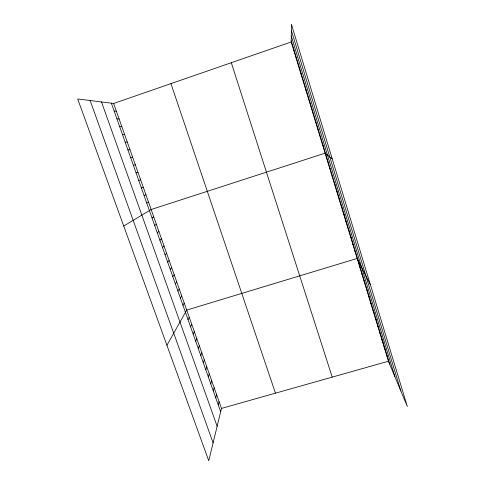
<?xml version="1.0" encoding="UTF-8"?>
<svg xmlns="http://www.w3.org/2000/svg" width="485" height="485" viewBox="0 0 485 485"><rect width="100%" height="100%" fill="white"/><g stroke="black" fill="none" stroke-linecap="round" stroke-linejoin="round"><path stroke-width="0.73" d="M291.212 41.965L291.406 24.25L407.303 406.454L388.461 361.228L291.212 41.965L113.635 103.469L77.697 98.964L208.744 460.75L221.481 408.412L113.635 103.469M293.698 50.113L293.74 49.112M296.171 58.23L296.25 57.339M298.633 66.318L298.742 65.536M301.088 74.375L301.227 73.696M218.208 404.836L219.056 401.556M215.746 397.882L216.619 394.675M213.273 390.898L214.182 387.77M303.531 82.395L303.701 81.826M210.787 383.896L211.727 380.84M208.295 376.857L209.265 373.887M205.798 369.794L206.798 366.902M203.288 362.707L204.318 359.894M200.766 355.596L201.833 352.856M198.238 348.454L199.335 345.793M195.697 341.282L196.825 338.706M305.962 90.38L306.168 89.919M193.151 334.086L194.309 331.588M190.587 326.86L191.787 324.447M188.022 319.609L189.253 317.281M166.925 345.302L186.707 310.085L357.16 258.463L370.413 284.798M182.93 305.235L184.227 303.07M180.408 298.117L181.736 296.032M308.387 98.34L308.624 97.982M177.88 290.976L179.238 288.969M175.34 283.798L176.734 281.882M172.787 276.602L174.218 274.765M170.229 269.375L171.69 267.623M167.658 262.118L169.156 260.451M165.082 254.837L166.61 253.261M162.493 247.526L164.057 246.034M159.892 240.19L161.493 238.784M157.285 232.824L158.916 231.509M154.666 225.434L156.334 224.203M152.035 218.014L153.745 216.874M123.73 226.04L151.138 209.514L325.089 153.175L332.213 158.819M146.749 203.082L148.525 202.124M144.087 195.576L145.906 194.709M141.42 188.041L143.269 187.265M138.74 180.475L140.632 179.789M136.055 172.878L137.976 172.29M221.481 408.412L388.461 361.228M133.351 165.258L135.315 164.761M130.641 157.601L132.641 157.201M127.919 149.92L129.956 149.616M315.602 122.026L315.929 121.977M125.185 142.208L127.264 141.996M122.444 134.46L124.56 134.351M119.692 126.688L121.844 126.676M116.927 118.886L119.122 118.971M114.151 111.047L116.382 111.235M317.984 129.859L318.348 129.913M320.361 137.661L320.755 137.819M322.731 145.433L323.149 145.688M327.436 160.887L327.915 161.341M329.776 168.568L330.285 169.119M332.11 176.219L332.643 176.867M334.426 183.839L334.996 184.585M336.742 191.429L337.336 192.272M339.045 198.995L339.67 199.929M341.337 206.525L341.992 207.562M343.622 214.03L344.301 215.158M345.902 221.506L346.611 222.724M348.169 228.956L348.903 230.266M350.431 236.371L351.195 237.777M352.68 243.767L353.468 245.258M354.923 251.127L355.741 252.709M359.452 265.986L360.319 267.75M361.737 273.485L362.628 275.341M364.011 280.954L364.932 282.894M366.278 288.393L367.224 290.424M368.533 295.801L369.509 297.923M370.782 303.186L371.783 305.392M373.02 310.539L374.05 312.837M375.251 317.863L376.305 320.245M377.475 325.162L378.555 327.63M379.688 332.431L380.792 334.983M381.895 339.67L383.023 342.307M384.09 346.884L385.242 349.606M386.278 354.068L387.46 356.869M90.125 100.522L213.103 442.829M101.498 101.947L217.135 426.266M111.368 103.184L220.663 411.765M170.944 83.62L275.456 393.159M231.303 62.717L332.219 377.118M291.279 36.011L394.863 376.596M291.224 40.849L389.661 364.114M291.339 30.403L400.828 390.91"/></g></svg>
